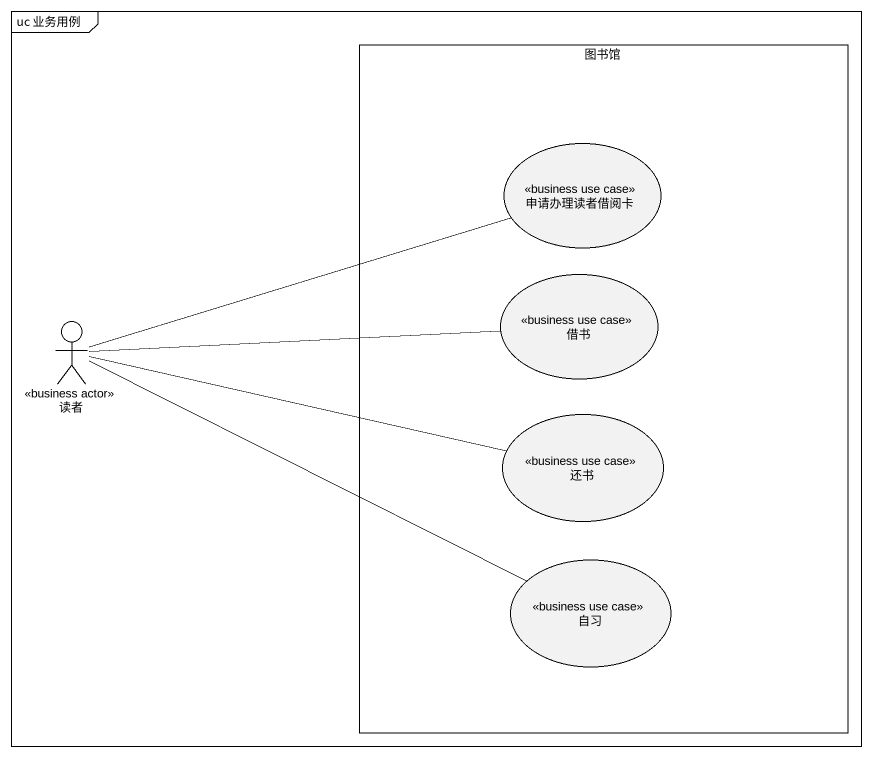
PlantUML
@startuml
mainframe uc 业务用例
rectangle 图书馆 {
  usecase 申请办理读者借阅卡 <<business use case>>
  usecase 借书 <<business use case>>
  usecase 还书 <<business use case>>
  usecase 自习 <<business use case>>
}
actor 读者 <<business actor>>
读者 -right- 申请办理读者借阅卡
读者 -right- 借书
读者 -right- 还书
读者 -right- 自习
@enduml
